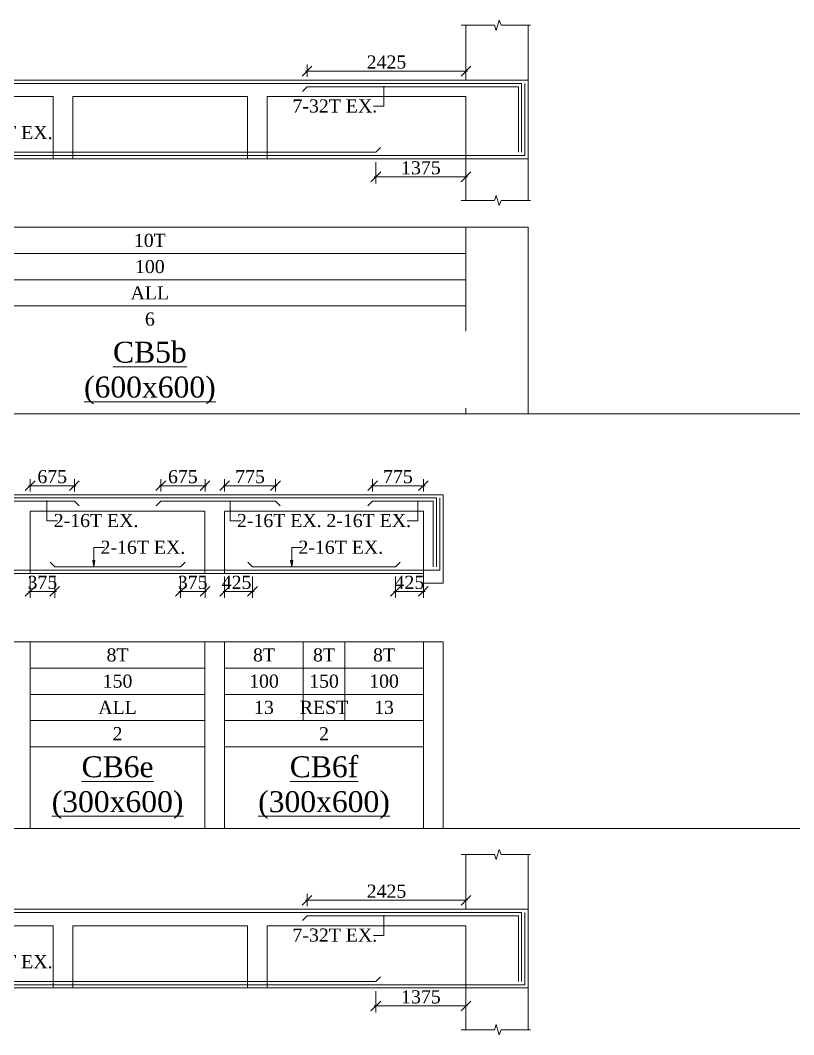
# Model space of a CAD drawing. Header units: inches. Extents: x 11017527 to 11245450, y -2821070 to -2693013.
# Drawn here: x 11203759 to 11215560, y -2753710 to -2738236 of the extents above; entities that cross this region are included whole.
import ezdxf
from ezdxf.enums import TextEntityAlignment as Align

# ---------------------------------------------------------------- set-up
doc = ezdxf.new("R2010")
doc.units = ezdxf.units.IN
doc.header["$LTSCALE"] = 0.5
doc.header["$MEASUREMENT"] = 0
doc.linetypes.add('HIDDEN', pattern=[9.525, 6.35, -3.175])
doc.layers.get('0').update_dxf_attribs({"lineweight": 0})
for name, color, linetype, lineweight in [('S-CUT OUT LINE', 9, 'Continuous', 9), ('S-DIM L.S.', 4, 'Continuous', 9), ('S-L.S.SECTION', 5, 'Continuous', 9), ('S-L.S.SLAB LINE', 8, 'HIDDEN', 5), ('S-L.S.STEEL', 6, 'Continuous', 15), ('S-SECTION MARK', 7, 'Continuous', 0), ('S-SHEET', 251, 'Continuous', 0), ('S-TEXT', 7, 'Continuous', 0), ('S-TEXT L.S. BEAM NO.', 30, 'Continuous', 5), ('S-TEXT. L.S.', 7, 'Continuous', 13)]:
    doc.layers.add(name, color=color, linetype=linetype, lineweight=lineweight)
doc.styles.add('135', font='arial.ttf', dxfattribs={"width": 0.8, "height": 135})
doc.styles.get("Standard").update_dxf_attribs({"font": 'times.ttf'})
doc.styles.add('TEXT', font='times.ttf')
doc.dimstyles.new('75', dxfattribs={"dimtxt": 135, "dimasz": 90, "dimexe": 0.1, "dimexo": 0.03, "dimgap": 0.09, "dimtad": 1, "dimdec": 0, "dimzin": 0, "dimdsep": 46, "dimtxsty": '135', "dimblk": 'ARCHTICK', "dimcen": 0.09, "dimclrd": 256, "dimclre": 256, "dimclrt": 256, "dimadec": 0, "dimazin": 0, "dimtfac": 1, "dimtdec": 0, "dimtofl": 0, "dimtmove": 1, "dimatfit": 3, "dimldrblk": 'DOTSMALL', "dimfxl": 1, "dimtolj": 1, "dimtzin": 0, "dimlwd": -1, "dimlwe": -1, "dimarcsym": 0})
doc.dimstyles.new('SETU_1', dxfattribs={"dimtxt": 200, "dimasz": 150, "dimexe": 100, "dimexo": 50, "dimgap": 35, "dimtad": 1, "dimdec": 0, "dimzin": 0, "dimdsep": 46, "dimtxsty": 'Standard', "dimblk": 'OBLIQUE', "dimcen": 150, "dimdle": 25, "dimclrd": 4, "dimclre": 7, "dimclrt": 256, "dimadec": 0, "dimazin": 0, "dimtfac": 1, "dimtdec": 0, "dimtofl": 0, "dimtmove": 1, "dimatfit": 3, "dimfxl": 1, "dimtolj": 1, "dimtzin": 0, "dimlwd": -1, "dimlwe": 5, "dimarcsym": 1})

# ---------------------------------------------------------------- blocks, each defined once
blk = doc.blocks.new('_Oblique')
at = {"color": 0, "linetype": 'ByBlock', "lineweight": -2}
blk.add_line((-0.5, -0.5), (0.5, 0.5), dxfattribs=at)
blk = doc.blocks.new('*D250')
at = {"layer": 'S-DIM L.S.', "color": 7, "transparency": 16777216}
blk.add_line((11210584, -2739011), (11208109, -2739011), dxfattribs=at)
at = {"layer": 'S-DIM L.S.', "color": 7, "lineweight": 5, "transparency": 16777216}
for p, q in [((11208134, -2739099), (11208134, -2738911)), ((11210559, -2739099), (11210559, -2738911))]:
    blk.add_line(p, q, dxfattribs=at)
at = {"layer": 'S-DIM L.S.', "color": 7, "transparency": 16777216, "xscale": 150, "yscale": 150, "zscale": 150, "rotation": 180}
blk.add_blockref('_Oblique', (11208134, -2739011), dxfattribs=at)
at = {"layer": 'S-DIM L.S.', "color": 7, "transparency": 16777216, "xscale": 150, "yscale": 150, "zscale": 150}
blk.add_blockref('_Oblique', (11210559, -2739011), dxfattribs=at)
at = {"layer": 'S-DIM L.S.', "transparency": 16777216, "insert": (11209346, -2738874), "char_height": 200, "attachment_point": 5, "style": 'TEXT'}
blk.add_mtext('\\A1;2425', dxfattribs=at)
blk = doc.blocks.new('*D251')
at = {"layer": 'S-DIM L.S.', "color": 7, "lineweight": 5, "transparency": 16777216}
for p, q in [((11209184, -2740399), (11209184, -2740724)), ((11210559, -2740399), (11210559, -2740724))]:
    blk.add_line(p, q, dxfattribs=at)
at = {"layer": 'S-DIM L.S.', "color": 7, "transparency": 16777216}
blk.add_line((11210584, -2740624), (11209159, -2740624), dxfattribs=at)
at = {"layer": 'S-DIM L.S.', "color": 7, "transparency": 16777216, "xscale": 150, "yscale": 150, "zscale": 150, "rotation": 180}
blk.add_blockref('_Oblique', (11209184, -2740624), dxfattribs=at)
at = {"layer": 'S-DIM L.S.', "color": 7, "transparency": 16777216, "xscale": 150, "yscale": 150, "zscale": 150}
blk.add_blockref('_Oblique', (11210559, -2740624), dxfattribs=at)
at = {"layer": 'S-DIM L.S.', "transparency": 16777216, "insert": (11209871, -2740487), "char_height": 200, "attachment_point": 5, "style": 'TEXT'}
blk.add_mtext('\\A1;1375', dxfattribs=at)
blk = doc.blocks.new('_ArchTick')
at = {"color": 0, "linetype": 'ByBlock', "const_width": 0.15}
blk.add_lwpolyline([(-0.5, -0.5), (0.5, 0.5)], dxfattribs=at)
blk = doc.blocks.new('*D270')
at = {"layer": 'S-DIM L.S.', "color": 7, "lineweight": 5, "transparency": 16777216}
for p, q in [((11209134, -2745423), (11209134, -2745235)), ((11209909, -2745423), (11209909, -2745235))]:
    blk.add_line(p, q, dxfattribs=at)
at = {"layer": 'S-DIM L.S.', "color": 7, "transparency": 16777216}
blk.add_line((11209934, -2745335), (11209109, -2745335), dxfattribs=at)
at = {"layer": 'S-DIM L.S.', "color": 7, "transparency": 16777216, "xscale": 150, "yscale": 150, "zscale": 150, "rotation": 180}
blk.add_blockref('_Oblique', (11209134, -2745335), dxfattribs=at)
at = {"layer": 'S-DIM L.S.', "color": 7, "transparency": 16777216, "xscale": 150, "yscale": 150, "zscale": 150}
blk.add_blockref('_Oblique', (11209909, -2745335), dxfattribs=at)
at = {"layer": 'S-DIM L.S.', "transparency": 16777216, "insert": (11209521, -2745198), "char_height": 200, "attachment_point": 5, "style": 'TEXT'}
blk.add_mtext('\\A1;775', dxfattribs=at)
blk = doc.blocks.new('*D271')
at = {"layer": 'S-DIM L.S.', "color": 7, "lineweight": 5, "transparency": 16777216}
for p, q in [((11209484, -2746723), (11209484, -2747048)), ((11209909, -2746723), (11209909, -2747048))]:
    blk.add_line(p, q, dxfattribs=at)
at = {"layer": 'S-DIM L.S.', "color": 7, "transparency": 16777216}
blk.add_line((11209934, -2746948), (11209459, -2746948), dxfattribs=at)
at = {"layer": 'S-DIM L.S.', "color": 7, "transparency": 16777216, "xscale": 150, "yscale": 150, "zscale": 150, "rotation": 180}
blk.add_blockref('_Oblique', (11209484, -2746948), dxfattribs=at)
at = {"layer": 'S-DIM L.S.', "color": 7, "transparency": 16777216, "xscale": 150, "yscale": 150, "zscale": 150}
blk.add_blockref('_Oblique', (11209909, -2746948), dxfattribs=at)
at = {"layer": 'S-DIM L.S.', "transparency": 16777216, "insert": (11209696, -2746811), "char_height": 200, "attachment_point": 5, "style": 'TEXT'}
blk.add_mtext('\\A1;425', dxfattribs=at)
blk = doc.blocks.new('*D273')
at = {"layer": 'S-DIM L.S.', "color": 7, "lineweight": 5, "transparency": 16777216}
for p, q in [((11206877, -2745423), (11206877, -2745235)), ((11207652, -2745423), (11207652, -2745235))]:
    blk.add_line(p, q, dxfattribs=at)
at = {"layer": 'S-DIM L.S.', "color": 7, "transparency": 16777216}
blk.add_line((11206852, -2745335), (11207677, -2745335), dxfattribs=at)
at = {"layer": 'S-DIM L.S.', "color": 7, "transparency": 16777216, "xscale": 150, "yscale": 150, "zscale": 150, "rotation": 180}
blk.add_blockref('_Oblique', (11206877, -2745335), dxfattribs=at)
at = {"layer": 'S-DIM L.S.', "color": 7, "transparency": 16777216, "xscale": 150, "yscale": 150, "zscale": 150}
blk.add_blockref('_Oblique', (11207652, -2745335), dxfattribs=at)
at = {"layer": 'S-DIM L.S.', "transparency": 16777216, "insert": (11207264, -2745198), "char_height": 200, "attachment_point": 5, "style": 'TEXT'}
blk.add_mtext('\\A1;775', dxfattribs=at)
blk = doc.blocks.new('*D274')
at = {"layer": 'S-DIM L.S.', "color": 7, "lineweight": 5, "transparency": 16777216}
for p, q in [((11206877, -2746723), (11206877, -2747048)), ((11207302, -2746723), (11207302, -2747048))]:
    blk.add_line(p, q, dxfattribs=at)
at = {"layer": 'S-DIM L.S.', "color": 7, "transparency": 16777216}
blk.add_line((11206852, -2746948), (11207327, -2746948), dxfattribs=at)
at = {"layer": 'S-DIM L.S.', "color": 7, "transparency": 16777216, "xscale": 150, "yscale": 150, "zscale": 150, "rotation": 180}
blk.add_blockref('_Oblique', (11206877, -2746948), dxfattribs=at)
at = {"layer": 'S-DIM L.S.', "color": 7, "transparency": 16777216, "xscale": 150, "yscale": 150, "zscale": 150}
blk.add_blockref('_Oblique', (11207302, -2746948), dxfattribs=at)
at = {"layer": 'S-DIM L.S.', "transparency": 16777216, "insert": (11207059, -2746811), "char_height": 200, "attachment_point": 5, "style": 'TEXT'}
blk.add_mtext('\\A1;425', dxfattribs=at)
blk = doc.blocks.new('*D275')
at = {"layer": 'S-DIM L.S.', "color": 7, "lineweight": 5, "transparency": 16777216}
for p, q in [((11205902, -2745423), (11205902, -2745235)), ((11206577, -2745423), (11206577, -2745235))]:
    blk.add_line(p, q, dxfattribs=at)
at = {"layer": 'S-DIM L.S.', "color": 7, "transparency": 16777216}
blk.add_line((11206602, -2745335), (11205877, -2745335), dxfattribs=at)
at = {"layer": 'S-DIM L.S.', "color": 7, "transparency": 16777216, "xscale": 150, "yscale": 150, "zscale": 150, "rotation": 180}
blk.add_blockref('_Oblique', (11205902, -2745335), dxfattribs=at)
at = {"layer": 'S-DIM L.S.', "color": 7, "transparency": 16777216, "xscale": 150, "yscale": 150, "zscale": 150}
blk.add_blockref('_Oblique', (11206577, -2745335), dxfattribs=at)
at = {"layer": 'S-DIM L.S.', "transparency": 16777216, "insert": (11206239, -2745198), "char_height": 200, "attachment_point": 5, "style": 'TEXT'}
blk.add_mtext('\\A1;675', dxfattribs=at)
blk = doc.blocks.new('*D276')
at = {"layer": 'S-DIM L.S.', "color": 7, "lineweight": 5, "transparency": 16777216}
for p, q in [((11206202, -2746723), (11206202, -2747048)), ((11206577, -2746723), (11206577, -2747048))]:
    blk.add_line(p, q, dxfattribs=at)
at = {"layer": 'S-DIM L.S.', "color": 7, "transparency": 16777216}
blk.add_line((11206602, -2746948), (11206177, -2746948), dxfattribs=at)
at = {"layer": 'S-DIM L.S.', "color": 7, "transparency": 16777216, "xscale": 150, "yscale": 150, "zscale": 150, "rotation": 180}
blk.add_blockref('_Oblique', (11206202, -2746948), dxfattribs=at)
at = {"layer": 'S-DIM L.S.', "color": 7, "transparency": 16777216, "xscale": 150, "yscale": 150, "zscale": 150}
blk.add_blockref('_Oblique', (11206577, -2746948), dxfattribs=at)
at = {"layer": 'S-DIM L.S.', "transparency": 16777216, "insert": (11206389, -2746811), "char_height": 200, "attachment_point": 5, "style": 'TEXT'}
blk.add_mtext('\\A1;375', dxfattribs=at)
blk = doc.blocks.new('*D297')
at = {"layer": 'S-DIM L.S.', "color": 7, "lineweight": 5, "transparency": 16777216}
for p, q in [((11203909, -2745423), (11203909, -2745235)), ((11204584, -2745423), (11204584, -2745235))]:
    blk.add_line(p, q, dxfattribs=at)
at = {"layer": 'S-DIM L.S.', "color": 7, "transparency": 16777216}
blk.add_line((11203884, -2745335), (11204609, -2745335), dxfattribs=at)
at = {"layer": 'S-DIM L.S.', "color": 7, "transparency": 16777216, "xscale": 150, "yscale": 150, "zscale": 150, "rotation": 180}
blk.add_blockref('_Oblique', (11203909, -2745335), dxfattribs=at)
at = {"layer": 'S-DIM L.S.', "color": 7, "transparency": 16777216, "xscale": 150, "yscale": 150, "zscale": 150}
blk.add_blockref('_Oblique', (11204584, -2745335), dxfattribs=at)
at = {"layer": 'S-DIM L.S.', "transparency": 16777216, "insert": (11204246, -2745198), "char_height": 200, "attachment_point": 5, "style": 'TEXT'}
blk.add_mtext('\\A1;675', dxfattribs=at)
blk = doc.blocks.new('*D298')
at = {"layer": 'S-DIM L.S.', "color": 7, "lineweight": 5, "transparency": 16777216}
for p, q in [((11203909, -2746723), (11203909, -2747048)), ((11204284, -2746723), (11204284, -2747048))]:
    blk.add_line(p, q, dxfattribs=at)
at = {"layer": 'S-DIM L.S.', "color": 7, "transparency": 16777216}
blk.add_line((11203884, -2746948), (11204309, -2746948), dxfattribs=at)
at = {"layer": 'S-DIM L.S.', "color": 7, "transparency": 16777216, "xscale": 150, "yscale": 150, "zscale": 150, "rotation": 180}
blk.add_blockref('_Oblique', (11203909, -2746948), dxfattribs=at)
at = {"layer": 'S-DIM L.S.', "color": 7, "transparency": 16777216, "xscale": 150, "yscale": 150, "zscale": 150}
blk.add_blockref('_Oblique', (11204284, -2746948), dxfattribs=at)
at = {"layer": 'S-DIM L.S.', "transparency": 16777216, "insert": (11204096, -2746811), "char_height": 200, "attachment_point": 5, "style": 'TEXT'}
blk.add_mtext('\\A1;375', dxfattribs=at)
blk = doc.blocks.new('*D285')
at = {"layer": 'S-DIM L.S.', "color": 7, "lineweight": 5, "transparency": 16777216}
for p, q in [((11208134, -2751747), (11208134, -2751559)), ((11210559, -2751747), (11210559, -2751559))]:
    blk.add_line(p, q, dxfattribs=at)
at = {"layer": 'S-DIM L.S.', "color": 7, "transparency": 16777216}
blk.add_line((11210584, -2751659), (11208109, -2751659), dxfattribs=at)
at = {"layer": 'S-DIM L.S.', "color": 7, "transparency": 16777216, "xscale": 150, "yscale": 150, "zscale": 150, "rotation": 180}
blk.add_blockref('_Oblique', (11208134, -2751659), dxfattribs=at)
at = {"layer": 'S-DIM L.S.', "color": 7, "transparency": 16777216, "xscale": 150, "yscale": 150, "zscale": 150}
blk.add_blockref('_Oblique', (11210559, -2751659), dxfattribs=at)
at = {"layer": 'S-DIM L.S.', "transparency": 16777216, "insert": (11209346, -2751522), "char_height": 200, "attachment_point": 5, "style": 'TEXT'}
blk.add_mtext('\\A1;2425', dxfattribs=at)
blk = doc.blocks.new('*D286')
at = {"layer": 'S-DIM L.S.', "color": 7, "lineweight": 5, "transparency": 16777216}
for p, q in [((11209184, -2753047), (11209184, -2753372)), ((11210559, -2753047), (11210559, -2753372))]:
    blk.add_line(p, q, dxfattribs=at)
at = {"layer": 'S-DIM L.S.', "color": 7, "transparency": 16777216}
blk.add_line((11210584, -2753272), (11209159, -2753272), dxfattribs=at)
at = {"layer": 'S-DIM L.S.', "color": 7, "transparency": 16777216, "xscale": 150, "yscale": 150, "zscale": 150, "rotation": 180}
blk.add_blockref('_Oblique', (11209184, -2753272), dxfattribs=at)
at = {"layer": 'S-DIM L.S.', "color": 7, "transparency": 16777216, "xscale": 150, "yscale": 150, "zscale": 150}
blk.add_blockref('_Oblique', (11210559, -2753272), dxfattribs=at)
at = {"layer": 'S-DIM L.S.', "transparency": 16777216, "insert": (11209871, -2753134), "char_height": 200, "attachment_point": 5, "style": 'TEXT'}
blk.add_mtext('\\A1;1375', dxfattribs=at)

msp = doc.modelspace()

# ---------------------------------------------------------------- linework, layer by layer
at = {"layer": 'S-CUT OUT LINE'}
for points, elevation in [([(11210483.535, -2738312.874), (11210992.323, -2738312.874), (11211020.293, -2738389.721), (11211066.97, -2738236.026), (11211094.941, -2738312.874), (11211541.054, -2738312.865)], -0.028), ([(11210483.535, -2740985.643), (11210992.323, -2740985.643), (11211020.293, -2740908.795), (11211066.97, -2741062.491), (11211094.941, -2740985.643), (11211541.054, -2740985.634)], -0.028), ([(11210483.535, -2750960.394), (11210992.323, -2750960.394), (11211020.293, -2751037.241), (11211066.97, -2750883.546), (11211094.941, -2750960.394), (11211541.054, -2750960.385)], -0.025), ([(11210483.535, -2753633.163), (11210992.323, -2753633.163), (11211020.293, -2753556.315), (11211066.97, -2753710.011), (11211094.941, -2753633.163), (11211541.054, -2753633.154)], -0.025)]:
    msp.add_lwpolyline(points, dxfattribs=dict(at, elevation=elevation))
at = {"layer": 'S-L.S.SECTION', "color": 1}
for p, q in [((11210558.535, -2738312.874, -0.014), (11210558.535, -2739149.258, -0.014)), ((11211508.535, -2739149.249, -0.02), (11211508.535, -2738312.865, -0.02)), ((11210558.535, -2740349.258, -0.014), (11210558.535, -2740985.643, -0.014)), ((11211508.535, -2740349.249, -0.02), (11211508.535, -2740985.634, -0.02)), ((11210558.535, -2750960.394, -0.011), (11210558.535, -2751796.778, -0.011)), ((11211508.535, -2751796.769, -0.017), (11211508.535, -2750960.385, -0.017)), ((11210558.535, -2752996.778, -0.011), (11210558.535, -2753633.163, -0.011)), ((11211508.535, -2752996.769, -0.017), (11211508.535, -2753633.154, -0.017))]:
    msp.add_line(p, q, dxfattribs=at)
at = {"layer": 'S-L.S.SECTION', "color": 5}
for p, q in [((11190008.535, -2739149.249, -0.016), (11211508.535, -2739149.249, -0.017)), ((11211508.535, -2740349.249, -0.037), (11211508.535, -2739149.249, -0.037)), ((11190008.535, -2740349.249, -0.016), (11211508.535, -2740349.249, -0.017)), ((11210208.535, -2745473.009, -0.033), (11190008.535, -2745473.009, -0.017)), ((11210208.535, -2746823.009, -0.017), (11210208.535, -2745473.009, -0.017)), ((11209908.53, -2746673.009, -0.033), (11190308.535, -2746673.009, -0.017)), ((11209908.53, -2746823.009, 0), (11209908.53, -2746673.009, 0)), ((11210208.535, -2746823.009, -0.033), (11209908.53, -2746823.009, -0.033)), ((11190008.535, -2751796.769, -0.013), (11211508.535, -2751796.769, -0.014)), ((11211508.535, -2752996.769, -0.034), (11211508.535, -2751796.769, -0.034)), ((11190008.535, -2752996.769, -0.013), (11211508.535, -2752996.769, -0.014))]:
    msp.add_line(p, q, dxfattribs=at)
at = {"layer": 'S-L.S.SLAB LINE', "linetype": 'HIDDEN', "ltscale": 0.8}
for p, q in [((11200912.535, -2739399.257, -0.016), (11204258.534, -2739399.259, -0.012)), ((11204258.534, -2739399.259), (11204258.534, -2740349.249)), ((11204558.534, -2739399.259, -0.011), (11207226.844, -2739399.261, -0.008)), ((11204558.534, -2739399.259), (11204558.534, -2740349.249)), ((11207226.844, -2739399.261), (11207226.844, -2740349.249)), ((11207526.844, -2739399.261, -0.008), (11210558.535, -2739399.263, -0.004)), ((11207526.844, -2739399.261), (11207526.844, -2740349.249)), ((11210558.535, -2739399.263, -0.031), (11210558.535, -2740349.258, -0.031)), ((11206576.844, -2745723.01, -0.05), (11203908.534, -2745723.01, -0.042)), ((11203908.534, -2745723.01, 0.003), (11203908.534, -2746672.961, 0.003)), ((11206576.844, -2746673.057), (11206576.844, -2745723.01)), ((11209908.53, -2745723.01, -0.061), (11206876.844, -2745723.01, -0.051)), ((11206876.844, -2745723.01, -0.022), (11206876.844, -2746673.057, -0.022)), ((11209908.53, -2746673.009, 0), (11209908.53, -2745723.01, 0)), ((11200912.535, -2752046.777, -0.013), (11204258.534, -2752046.779, -0.009)), ((11204258.534, -2752046.779, 0.003), (11204258.534, -2752996.769, 0.003)), ((11204558.534, -2752046.779, -0.008), (11207226.844, -2752046.781, -0.005)), ((11204558.534, -2752046.779, 0.003), (11204558.534, -2752996.769, 0.003)), ((11207226.844, -2752046.781, 0.003), (11207226.844, -2752996.769, 0.003)), ((11207526.844, -2752046.781, -0.005), (11210558.535, -2752046.783, -0.001)), ((11207526.844, -2752046.781, 0.003), (11207526.844, -2752996.769, 0.003)), ((11210558.535, -2752046.783, -0.028), (11210558.535, -2752996.778, -0.028))]:
    msp.add_line(p, q, dxfattribs=at)
at = {"layer": 'S-L.S.STEEL', "color": 1}
for p, q in [((11190108.535, -2739199.249, -0.016), (11211408.535, -2739199.249, -0.017)), ((11211408.535, -2740249.249, -0.037), (11211408.535, -2739199.249, -0.037)), ((11211458.535, -2740299.249, -0.037), (11211458.535, -2739199.249, -0.037)), ((11190058.535, -2740299.249, -0.016), (11211458.535, -2740299.249, -0.017)), ((11210108.535, -2745523.009, -0.033), (11190108.535, -2745523.009, -0.017)), ((11210108.535, -2746573.009, -0.017), (11210108.535, -2745523.009, -0.017)), ((11210158.535, -2746623.009, -0.017), (11210158.535, -2745523.009, -0.017)), ((11210158.535, -2746623.009, -0.033), (11190058.535, -2746623.009, -0.017)), ((11190108.535, -2751846.769, -0.013), (11211408.535, -2751846.769, -0.014)), ((11211408.535, -2752896.769, -0.034), (11211408.535, -2751846.769, -0.034)), ((11211458.535, -2752946.769, -0.034), (11211458.535, -2751846.769, -0.034)), ((11190058.535, -2752946.769, -0.013), (11211458.535, -2752946.769, -0.014))]:
    msp.add_line(p, q, dxfattribs=at)
at = {"layer": 'S-L.S.STEEL'}
for p, q in [((11208133.528, -2739249.26, 0.045), (11208062.521, -2739320.267, 0.045)), ((11211358.535, -2739249.249, 0.037), (11208133.528, -2739249.26, -0.103)), ((11211358.535, -2740249.249, -0.037), (11211358.535, -2739249.249, -0.037)), ((11209183.531, -2740249.258, -0.031), (11202287.535, -2740249.254, -0.033)), ((11209183.531, -2740249.258, -0.011), (11209254.539, -2740178.25, -0.011)), ((11202758.534, -2745573.057, 0.016), (11204583.534, -2745573.057, -0.043)), ((11204583.534, -2745573.057, 0.012), (11204654.542, -2745644.066, 0.012)), ((11205901.844, -2745573.057), (11205830.836, -2745644.066)), ((11207651.844, -2745573.057, -0.005), (11205901.844, -2745573.057, -0.05)), ((11207651.844, -2745573.057, 0.008), (11207722.853, -2745644.066, 0.008)), ((11209133.53, -2745573.009, 0.013), (11209062.522, -2745644.018, 0.013)), ((11209133.53, -2745573.009), (11210058.535, -2745573.009, -0.034)), ((11210058.535, -2746573.009, -0.017), (11210058.535, -2745573.009, -0.017)), ((11204283.511, -2746573.037, 0.022), (11204212.525, -2746502.051, 0.022)), ((11204283.511, -2746573.037, -0.002), (11206201.844, -2746573.059)), ((11206201.844, -2746573.059, 0.01), (11206272.853, -2746502.051, 0.01)), ((11207301.844, -2746573.06, 0.003), (11207230.831, -2746502.047, 0.003)), ((11207301.844, -2746573.06, -0.032), (11209483.53, -2746573.004, -0.01)), ((11209483.53, -2746573.004, 0.003), (11209554.532, -2746502.003, 0.003)), ((11208133.528, -2751896.78, 0.048), (11208062.521, -2751967.787, 0.048)), ((11211358.535, -2751896.769, 0.04), (11208133.528, -2751896.78, -0.1)), ((11211358.535, -2752896.769, -0.034), (11211358.535, -2751896.769, -0.034)), ((11209183.531, -2752896.778, -0.028), (11202287.535, -2752896.774, -0.03)), ((11209183.531, -2752896.778, -0.008), (11209254.539, -2752825.77, -0.008))]:
    msp.add_line(p, q, dxfattribs=at)
at = {"layer": 'S-SHEET'}
for p, q in [((11190008.535, -2741394.249), (11211508.535, -2741394.249)), ((11210558.535, -2741394.258, -0.031), (11210558.535, -2744240.046, -0.031)), ((11211508.535, -2741394.249, -0.02), (11211508.535, -2744240.037, -0.02)), ((11211508.535, -2741394.249, -0.008), (11211508.535, -2744240.037, -0.008)), ((11200912.535, -2741794.254, -0.017), (11210558.535, -2741794.258, -0.021)), ((11200912.535, -2742194.254, -0.017), (11210558.535, -2742194.258, -0.021)), ((11200912.535, -2742594.254, -0.017), (11210558.535, -2742594.258, -0.021)), ((11200912.535, -2742994.254, -0.017), (11210558.535, -2742994.258, -0.021)), ((11187769.912, -2744240.037), (11245449.902, -2744240.037)), ((11190008.535, -2744240.037), (11211508.535, -2744240.037)), ((11210208.535, -2747718.009, -0.017), (11190008.535, -2747718.009)), ((11203908.534, -2747717.961, 0.003), (11203908.534, -2750563.749, 0.003)), ((11206576.844, -2747718.057), (11206576.844, -2750563.845)), ((11206876.844, -2747718.057), (11206876.844, -2750563.845)), ((11208076.844, -2747718.057, -0.017), (11208076.844, -2748918.057, -0.017)), ((11208708.535, -2747718.057, -0.017), (11208708.535, -2748918.057, -0.017)), ((11209908.535, -2747718.009), (11209908.535, -2750563.797)), ((11210208.535, -2747718.009, -0.017), (11210208.535, -2750563.797, -0.017)), ((11206576.844, -2748118.057, 0.017), (11203908.534, -2748118.032, 0.014)), ((11209908.535, -2748118.009, 0.018), (11206876.844, -2748118.057, 0.012)), ((11206576.844, -2748518.057, 0.017), (11203908.534, -2748518.032, 0.014)), ((11209908.535, -2748518.009, 0.018), (11206876.844, -2748518.057, 0.012)), ((11206576.844, -2748918.057, 0.017), (11203908.534, -2748918.032, 0.014)), ((11209908.535, -2748918.009, 0.018), (11206876.844, -2748918.057, 0.012)), ((11206576.844, -2749318.057, 0.017), (11203908.534, -2749318.032, 0.014)), ((11209908.535, -2749318.009, 0.018), (11206876.844, -2749318.057, 0.012)), ((11187769.912, -2750563.797, 0.001), (11245449.902, -2750563.797, 0.001)), ((11210208.535, -2750563.797, -0.017), (11190008.535, -2750563.797))]:
    msp.add_line(p, q, dxfattribs=at)

# ---------------------------------------------------------------- texts
at = {"layer": 'S-TEXT', "char_height": 200, "attachment_point": 5, "style": 'TEXT'}
for s, insert, width in [('10T', (11205735.535, -2741594.287, 0.026), 7246), ('\\pxt9.000002;100', (11205735.535, -2741994.219, 0.031), 7246), ('ALL', (11205735.535, -2742394.234, 0.031), 7246), ('6', (11205735.535, -2742794.237, 0.023), 9646), ('8T', (11205242.689, -2747918.018, 0.003), 2668.31078), ('8T', (11207476.844, -2747918.057, -0.009), 1200), ('8T', (11208392.69, -2747918.043, -0.001), 631.69014), ('8T', (11209308.535, -2747918.057, 0.008), 1200), ('\\pxt9.000002;150', (11205242.689, -2748317.98, -0.001), 2668.31078), ('\\pt2025;100', (11207476.844, -2748318.057, -0.016), 1200), ('\\pxt9.000002;150', (11208392.69, -2748318.028, -0.007), 631.69014), ('\\pt2025;100', (11209308.535, -2748318.057, 0.001), 1200), ('ALL', (11205242.689, -2748717.994, 0.008), 2668.31078), ('13', (11207476.844, -2748718.057, -0.017), 1200), ('REST', (11208392.69, -2748718.028, -0.007), 631.69014), ('13', (11209308.535, -2748718.057, 0), 1200), ('2', (11205242.689, -2749118.033, 0.007), 2668.31078), ('2', (11208392.69, -2749118.043, -0.005), 3031.69014)]:
    msp.add_mtext(s, dxfattribs=dict(at, insert=insert, width=width))
at = {"layer": 'S-TEXT L.S. BEAM NO.', "linetype": 'ByBlock', "char_height": 319.2745, "attachment_point": 5, "style": 'TEXT'}
for s, insert, width in [('{\\LCB6e\\P(300x600)}', (11205242.689, -2749940.888, 0.001), 2668.31078), ('{\\LCB6f\\P(300x600)}', (11208392.69, -2749940.936, -0.004), 3031.69014)]:
    msp.add_mtext(s, dxfattribs=dict(at, insert=insert, width=width))
at = {"layer": 'S-TEXT. L.S.', "style": 'TEXT'}
for s, p in [('7-32T EX.', (11208557.952, -2739642.775, -0.078)), ('7-32T EX.', (11203604.657, -2740048.497, -0.073)), ('2-16T EX.', (11204914.763, -2745966.428, -0.044)), ('2-16T EX.', (11207710.699, -2745966.428, -0.044)), ('2-16T EX.', (11209074.676, -2745966.428, -0.044)), ('2-16T EX.', (11205629.455, -2746373.512, -0.04)), ('2-16T EX.', (11208648.729, -2746373.512, -0.04)), ('7-32T EX.', (11208557.952, -2752290.295, -0.075)), ('7-32T EX.', (11203604.657, -2752696.017, -0.071))]:
    msp.add_text(s, height=200, dxfattribs=at).set_placement(p, align=Align.CENTER)

# ---------------------------------------------------------------- dimensions: what is measured, and where the dimension line sits
at = {"layer": 'S-DIM L.S.'}
for base, p1, p2, picture, middle in [((11208133.53, -2739011.107, -0.031), (11210558.535, -2739149.258, -0.031), (11208133.53, -2739149.258, 0.045), '*D250', (11209346.032, -2738874.376, -0.031)), ((11205901.844, -2745334.906, 0), (11206576.844, -2745473.057), (11205901.844, -2745473.057), '*D275', (11206239.344, -2745197.887, 0)), ((11209133.53, -2745334.858, 0.017), (11209908.53, -2745473.009, 0.017), (11209133.53, -2745473.009, 0.013), '*D270', (11209521.03, -2745197.839, 0.017)), ((11208133.53, -2751658.627, -0.028), (11210558.535, -2751796.778, -0.028), (11208133.53, -2751796.778, 0.048), '*D285', (11209346.032, -2751521.896, -0.028))]:
    dim = msp.add_linear_dim(base=base, p1=p1, p2=p2, angle=180, dimstyle='SETU_1', override={"dimtxsty": 'TEXT', "dimblk": 'Oblique', "dimclrd": 7, "dimarcsym": 1}, dxfattribs=at)
    dim.commit()
    dim.dimension.update_dxf_attribs({"geometry": picture, "text_midpoint": middle})
for base, p1, p2, picture, middle in [((11209183.531, -2740623.995, -0.031), (11210558.535, -2740349.258, -0.031), (11209183.531, -2740349.258, -0.011), '*D251', (11209871.033, -2740623.995, -0.031)), ((11206201.844, -2746947.796, 0), (11206576.844, -2746673.057), (11206201.844, -2746673.059, 0.01), '*D276', (11206389.344, -2746947.796, 0)), ((11209483.523, -2746947.748, 0.017), (11209908.53, -2746673.009, 0.017), (11209483.523, -2746673.011, 0.003), '*D271', (11209696.027, -2746947.748, 0.017)), ((11209183.531, -2753271.515, -0.028), (11210558.535, -2752996.778, -0.028), (11209183.531, -2752996.778, -0.008), '*D286', (11209871.033, -2753271.515, -0.028))]:
    dim = msp.add_linear_dim(base=base, p1=p1, p2=p2, angle=180, dimstyle='SETU_1', override={"dimtxsty": 'TEXT', "dimblk": 'Oblique', "dimclrd": 7, "dimarcsym": 1}, dxfattribs=at)
    dim.commit()
    dim.dimension.update_dxf_attribs({"geometry": picture, "text_midpoint": middle, "dimtype": 160})
for base, p1, p2, picture, middle in [((11204583.534, -2745334.906, 0.012), (11203908.534, -2745473.057, 0.012), (11204583.534, -2745473.057, 0.012), '*D297', (11204246.034, -2745197.887, 0.012)), ((11207651.844, -2745334.906, 0.029), (11206876.844, -2745473.057, 0.013), (11207651.844, -2745473.057, 0.008), '*D273', (11207264.344, -2745197.887, 0.029))]:
    dim = msp.add_linear_dim(base=base, p1=p1, p2=p2, dimstyle='SETU_1', override={"dimtxsty": 'TEXT', "dimblk": 'Oblique', "dimclrd": 7, "dimarcsym": 1}, dxfattribs=at)
    dim.commit()
    dim.dimension.update_dxf_attribs({"geometry": picture, "text_midpoint": middle})
for base, p1, p2, picture, middle in [((11204283.534, -2746947.796, 0.012), (11203908.534, -2746673.057, 0.012), (11204283.534, -2746673.059, 0.022), '*D298', (11204096.034, -2746947.796, 0.012)), ((11207301.84, -2746947.794, 0.029), (11206876.844, -2746673.057, 0.013), (11207301.84, -2746673.055, 0.003), '*D274', (11207058.787, -2746947.794, 0.029))]:
    dim = msp.add_linear_dim(base=base, p1=p1, p2=p2, dimstyle='SETU_1', override={"dimtxsty": 'TEXT', "dimblk": 'Oblique', "dimclrd": 7, "dimarcsym": 1}, dxfattribs=at)
    dim.commit()
    dim.dimension.update_dxf_attribs({"geometry": picture, "text_midpoint": middle, "dimtype": 160})

# ---------------------------------------------------------------- leaders
at = {"layer": 'S-SECTION MARK'}
for points, override in [([(11209307.296, -2739249.386, -0.048), (11209307.296, -2739546.661, -0.048), (11209145.796, -2739546.661, -0.048)], {"dimasz": 100, "dimclrd": 7}), ([(11204165.419, -2745573.039, -0.015), (11204165.419, -2745870.315, -0.015), (11204326.92, -2745870.315, -0.015)], {"dimasz": 100, "dimclrd": 7}), ([(11206961.355, -2745573.039, -0.015), (11206961.355, -2745870.315, -0.015), (11207122.856, -2745870.315, -0.015)], {"dimasz": 100, "dimclrd": 7}), ([(11209824.02, -2745573.039, -0.015), (11209824.02, -2745870.315, -0.015), (11209662.519, -2745870.315, -0.015)], {"dimasz": 100, "dimclrd": 7}), ([(11204880.111, -2746574.372, -0.043), (11204880.111, -2746277.096, -0.043), (11205041.611, -2746277.096, -0.043)], {"dimasz": 100, "dimclrd": 7, "dimldrblk": 'ClosedBlank'}), ([(11207899.385, -2746574.372, -0.043), (11207899.385, -2746277.096, -0.043), (11208060.885, -2746277.096, -0.043)], {"dimasz": 100, "dimclrd": 7, "dimldrblk": 'ClosedBlank'}), ([(11209307.296, -2751896.906, -0.045), (11209307.296, -2752194.181, -0.045), (11209145.796, -2752194.181, -0.045)], {"dimasz": 100, "dimclrd": 7})]:
    msp.add_leader(points, dimstyle='75', override=override, dxfattribs=at)

# ---------------------------------------------------------------- next in the draw order: texts
at = {"layer": 'S-TEXT L.S. BEAM NO.', "color": 6, "linetype": 'ByBlock', "insert": (11205735.535, -2743617.128, 0.021), "char_height": 319.2745, "width": 9646, "attachment_point": 5, "style": 'TEXT', "bg_fill": 2}
msp.add_mtext('{\\LCB5b\\P(600x600)}', dxfattribs=at)

doc.saveas('drawing.dxf')
